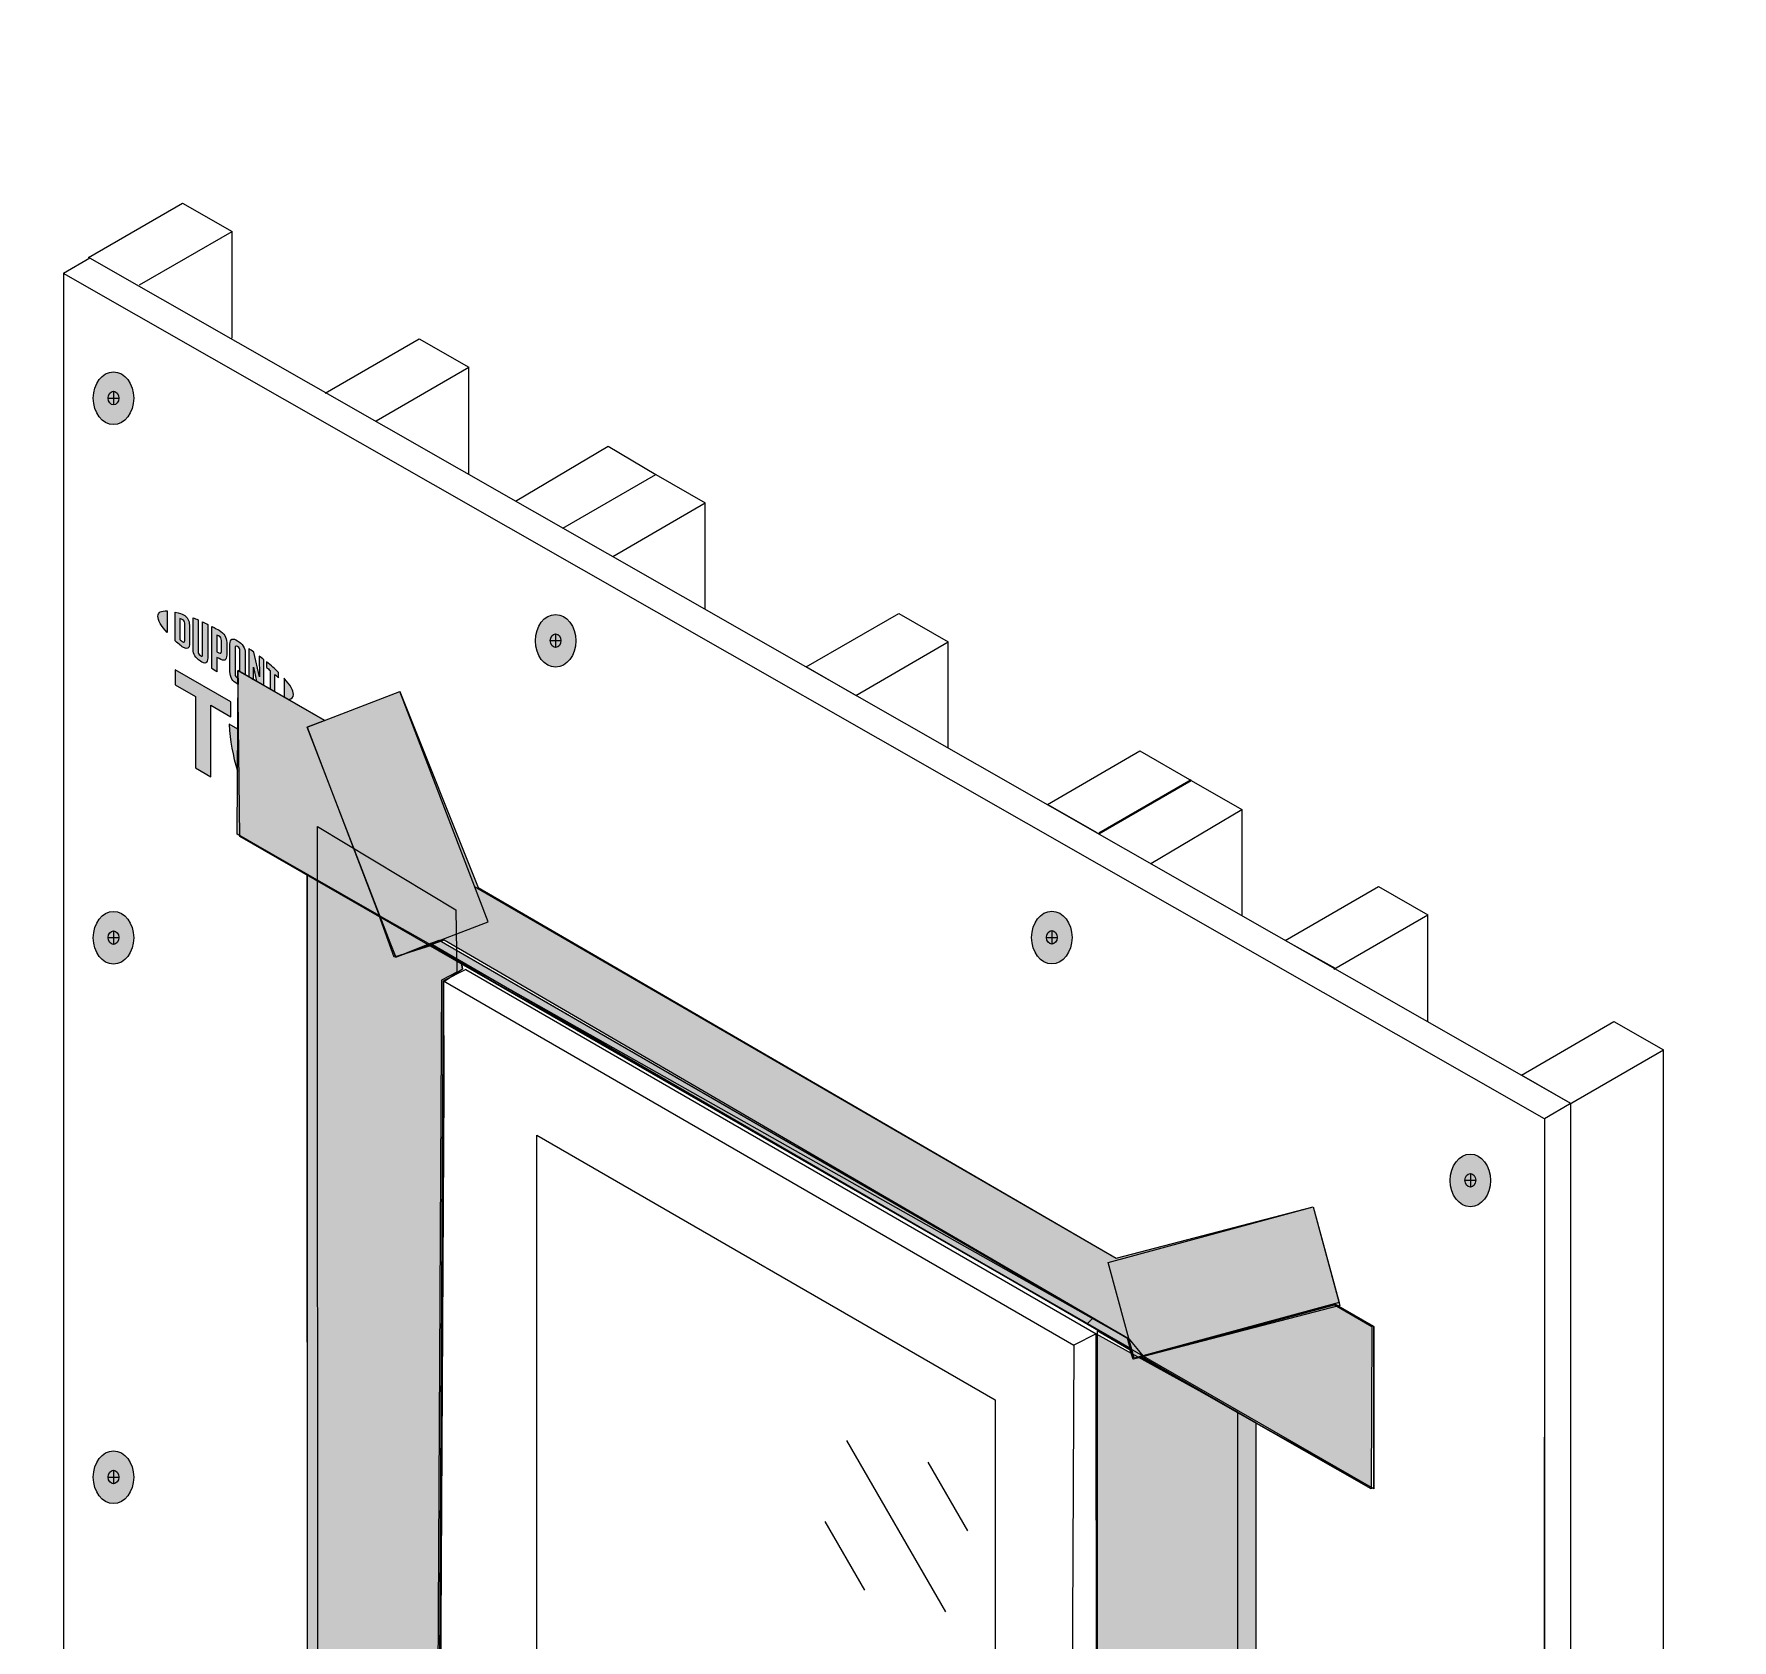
# Model space of a CAD drawing. Header units: inches. Extents: x -26 to 76, y -15 to 22.
# Drawn here: x 49.821 to 54.103, y 9.252 to 13.304 of the extents above; entities that cross this region are included whole.
import ezdxf

# ---------------------------------------------------------------- set-up
doc = ezdxf.new("R2010")
doc.units = ezdxf.units.IN
doc.header["$MEASUREMENT"] = 0
doc.linetypes.add('AI-Linetype-26', pattern=[0.375113, 0.250075, -0.125038])
for name, color, linetype, lineweight in [('.ATI-DETAIL', 7, 'Continuous', 0), ('.ATI-HATCH', 7, 'Continuous', 0), ('G-ANNO-TTLB', 7, 'Continuous', 0), ('Layer 12', 7, 'Continuous', 0), ('LOGOS', 7, 'Continuous', 0), ('TYVEK', 7, 'Continuous', 0)]:
    doc.layers.add(name, color=color, linetype=linetype, lineweight=lineweight)
pattern_1 = [(45, (0, 0), (-7.071, 7.071), [])]

# ---------------------------------------------------------------- blocks, each defined once
blk = doc.blocks.new('Block_160')
at = {"layer": 'TYVEK', "color": 2, "lineweight": 18, "true_color": 0xffff00}
for points in [[(50.9014, 10.9451)], [(50.9014, 6.249)]]:
    blk.add_lwpolyline(points, dxfattribs=at)
blk = doc.blocks.new('Block_161')
at = {"layer": 'TYVEK', "color": 1, "lineweight": 25, "true_color": 0xff0000}
for points in [[(50.4216, 11.5918)], [(50.4216, 6.7713)]]:
    blk.add_lwpolyline(points, dxfattribs=at)
blk = doc.blocks.new('Block_163')
at = {"layer": 'TYVEK', "color": 1, "lineweight": 25, "true_color": 0xff0000}
for points in [[(50.8161, 11.2866)], [(52.6052, 10.2516)]]:
    blk.add_lwpolyline(points, dxfattribs=at)
blk = doc.blocks.new('Block_162')
at = {"layer": 'TYVEK', "color": 1, "lineweight": 25, "true_color": 0xff0000}
for points in [[(52.9026, 9.9342)], [(52.9026, 9.7857)]]:
    blk.add_lwpolyline(points, dxfattribs=at)
at = {"layer": 'TYVEK'}
blk.add_blockref('Block_163', (0, 0), dxfattribs=at)
blk = doc.blocks.new('Block_166')
at = {"layer": 'TYVEK', "color": 3, "lineweight": 25, "true_color": 0x00ff00}
blk.add_line((52.4198, 5.2818), (50.8282, 6.2007), dxfattribs=at)
blk.add_lwpolyline([(50.8288, 6.2007), (50.8535, 10.9153), (52.4428, 9.9959), (52.4204, 5.2818)], dxfattribs=at)
blk = doc.blocks.new('Block_165')
at = {"layer": 'TYVEK', "color": 3, "lineweight": 25, "true_color": 0x00ff00}
for p, q in [((50.9097, 10.9442), (50.8535, 10.9153)), ((52.4989, 10.0249), (52.4428, 9.9959)), ((52.5021, 5.3276), (52.4204, 5.2818))]:
    blk.add_line(p, q, dxfattribs=at)
for points in [[(50.9097, 10.9442), (52.4989, 10.0249), (52.5012, 5.5007)], [(52.5821, 5.5687)]]:
    blk.add_lwpolyline(points, dxfattribs=at)
at = {"layer": 'TYVEK'}
blk.add_blockref('Block_166', (0, 0), dxfattribs=at)
blk = doc.blocks.new('Block_164')
at = {"layer": 'TYVEK', "color": 3, "lineweight": 25, "true_color": 0x00ff00}
blk.add_lwpolyline([(51.0886, 6.5129), (51.0886, 10.5257), (52.2442, 9.8585), (52.2442, 5.8457)], close=True, dxfattribs=at)
for points in [[(52.3941, 7.7684), (52.3948, 7.8012), (52.3687, 7.8284), (52.3358, 7.8291), (52.3176, 7.8295), (52.3002, 7.8215), (52.2886, 7.8074)], [(52.2886, 7.8074), (52.2886, 7.7743), (52.3154, 7.7475), (52.3486, 7.7475), (52.3661, 7.7475), (52.3827, 7.7551), (52.3941, 7.7684)]]:
    blk.add_open_spline(points, degree=3, knots=[0, 0, 0, 0, 1, 1, 1, 2, 2, 2, 2], dxfattribs=at)
at = {"layer": 'TYVEK'}
blk.add_blockref('Block_165', (0, 0), dxfattribs=at)
blk = doc.blocks.new('Block_168')
at = {"layer": 'TYVEK', "true_color": 0x003b71, "transparency": 33554687}
h = blk.add_hatch(color=156, dxfattribs=at)
h.dxf.hatch_style = 2
edge = h.paths.add_edge_path()
edge.add_ellipse((53.4427, 10.4118), major_axis=(0, 0.0664), ratio=0.766948, start_angle=0, end_angle=360)
at = {"layer": 'TYVEK', "color": 252, "lineweight": 25, "true_color": 0x848484}
for p, q in [((53.4292, 10.4122), (53.4563, 10.4122)), ((53.4427, 10.4293), (53.4427, 10.395))]:
    blk.add_line(p, q, dxfattribs=at)
at = {"layer": 'TYVEK', "color": 18, "lineweight": 25, "true_color": 0x000000}
blk.add_ellipse((53.4427, 10.4118), major_axis=(0, 0.0664), ratio=0.766948, dxfattribs=at)
at = {"layer": 'TYVEK', "color": 252, "lineweight": 25, "true_color": 0x848484}
blk.add_ellipse((53.4427, 10.4122), major_axis=(0, 0.0171), ratio=0.788846, dxfattribs=at)
blk = doc.blocks.new('Block_169')
at = {"layer": 'TYVEK', "true_color": 0x003b71, "transparency": 33554687}
h = blk.add_hatch(color=156, dxfattribs=at)
h.dxf.hatch_style = 2
edge = h.paths.add_edge_path()
edge.add_ellipse((51.1363, 11.773), major_axis=(0, 0.0664), ratio=0.766948, start_angle=0, end_angle=360)
at = {"layer": 'TYVEK', "color": 252, "lineweight": 25, "true_color": 0x848484}
for p, q in [((51.1363, 11.7906), (51.1363, 11.7563)), ((51.1228, 11.7734), (51.1498, 11.7734))]:
    blk.add_line(p, q, dxfattribs=at)
at = {"layer": 'TYVEK', "color": 18, "lineweight": 25, "true_color": 0x000000}
blk.add_ellipse((51.1363, 11.773), major_axis=(0, 0.0664), ratio=0.766948, dxfattribs=at)
at = {"layer": 'TYVEK', "color": 252, "lineweight": 25, "true_color": 0x848484}
blk.add_ellipse((51.1363, 11.7734), major_axis=(0, 0.0171), ratio=0.788846, dxfattribs=at)
blk = doc.blocks.new('Block_170')
at = {"layer": 'TYVEK', "true_color": 0x003b71, "transparency": 33554687}
h = blk.add_hatch(color=156, dxfattribs=at)
h.dxf.hatch_style = 2
edge = h.paths.add_edge_path()
edge.add_ellipse((50.0215, 12.3849), major_axis=(0, 0.0664), ratio=0.766948, start_angle=0, end_angle=360)
at = {"layer": 'TYVEK', "color": 252, "lineweight": 25, "true_color": 0x848484}
for p, q in [((50.008, 12.3853), (50.035, 12.3853)), ((50.0215, 12.4024), (50.0215, 12.3682))]:
    blk.add_line(p, q, dxfattribs=at)
at = {"layer": 'TYVEK', "color": 18, "lineweight": 25, "true_color": 0x000000}
blk.add_ellipse((50.0215, 12.3849), major_axis=(0, 0.0664), ratio=0.766948, dxfattribs=at)
at = {"layer": 'TYVEK', "color": 252, "lineweight": 25, "true_color": 0x848484}
blk.add_ellipse((50.0215, 12.3853), major_axis=(0, 0.0171), ratio=0.788846, dxfattribs=at)
blk = doc.blocks.new('Block_172')
at = {"layer": 'TYVEK', "true_color": 0x003b71, "transparency": 33554687}
h = blk.add_hatch(color=156, dxfattribs=at)
h.dxf.hatch_style = 2
edge = h.paths.add_edge_path()
edge.add_ellipse((50.0215, 9.6632), major_axis=(0, 0.0664), ratio=0.766948, start_angle=0, end_angle=360)
at = {"layer": 'TYVEK', "color": 252, "lineweight": 25, "true_color": 0x848484}
for p, q in [((50.0215, 9.6807), (50.0215, 9.6464)), ((50.008, 9.6636), (50.035, 9.6636))]:
    blk.add_line(p, q, dxfattribs=at)
at = {"layer": 'TYVEK', "color": 18, "lineweight": 25, "true_color": 0x000000}
blk.add_ellipse((50.0215, 9.6632), major_axis=(0, 0.0664), ratio=0.766948, dxfattribs=at)
at = {"layer": 'TYVEK', "color": 252, "lineweight": 25, "true_color": 0x848484}
blk.add_ellipse((50.0215, 9.6636), major_axis=(0, 0.0171), ratio=0.788846, dxfattribs=at)
blk = doc.blocks.new('Block_173')
at = {"layer": 'TYVEK', "true_color": 0x003b71, "transparency": 33554687}
h = blk.add_hatch(color=156, dxfattribs=at)
h.dxf.hatch_style = 2
edge = h.paths.add_edge_path()
edge.add_ellipse((50.0215, 11.024), major_axis=(0, 0.0664), ratio=0.766948, start_angle=0, end_angle=360)
at = {"layer": 'TYVEK', "color": 252, "lineweight": 25, "true_color": 0x848484}
for p, q in [((50.008, 11.0244), (50.035, 11.0244)), ((50.0215, 11.0416), (50.0215, 11.0073))]:
    blk.add_line(p, q, dxfattribs=at)
at = {"layer": 'TYVEK', "color": 18, "lineweight": 25, "true_color": 0x000000}
blk.add_ellipse((50.0215, 11.024), major_axis=(0, 0.0664), ratio=0.766948, dxfattribs=at)
at = {"layer": 'TYVEK', "color": 252, "lineweight": 25, "true_color": 0x848484}
blk.add_ellipse((50.0215, 11.0244), major_axis=(0, 0.0171), ratio=0.788846, dxfattribs=at)
blk = doc.blocks.new('Block_167')
at = {"layer": 'TYVEK'}
for name in ['Block_170', 'Block_169', 'Block_173', 'Block_168', 'Block_172']:
    blk.add_blockref(name, (0, 0), dxfattribs=at)
blk = doc.blocks.new('Block_178')
at = {"layer": 'TYVEK', "color": 18, "lineweight": 25, "true_color": 0x000000}
for points in [[(50.8496, 11.0981)], [(52.6245, 10.0638)]]:
    blk.add_lwpolyline(points, dxfattribs=at)
blk = doc.blocks.new('Block_179')
at = {"layer": 'TYVEK', "color": 18, "lineweight": 25, "true_color": 0x000000}
for points in [[(53.0168, 10.1737)], [(52.6245, 10.0638)]]:
    blk.add_lwpolyline(points, dxfattribs=at)
blk = doc.blocks.new('Block_180')
at = {"layer": 'TYVEK', "color": 18, "lineweight": 25, "true_color": 0x000000}
for points in [[(50.6512, 11.5483)], [(50.8496, 11.0981)]]:
    blk.add_lwpolyline(points, dxfattribs=at)
blk = doc.blocks.new('Block_181')
at = {"layer": 'TYVEK', "true_color": 0x003b71, "transparency": 33554687}
h = blk.add_hatch(color=156, dxfattribs=at)
h.dxf.hatch_style = 2
edge = h.paths.add_edge_path()
edge.add_ellipse((52.3875, 11.0245), major_axis=(0, 0.0664), ratio=0.766948, start_angle=0, end_angle=360)
at = {"layer": 'TYVEK', "color": 252, "lineweight": 25, "true_color": 0x848484}
for p, q in [((52.374, 11.0249), (52.401, 11.0249)), ((52.3875, 11.042), (52.3875, 11.0078))]:
    blk.add_line(p, q, dxfattribs=at)
at = {"layer": 'TYVEK', "color": 18, "lineweight": 25, "true_color": 0x000000}
blk.add_ellipse((52.3875, 11.0245), major_axis=(0, 0.0664), ratio=0.766948, dxfattribs=at)
at = {"layer": 'TYVEK', "color": 252, "lineweight": 25, "true_color": 0x848484}
blk.add_ellipse((52.3875, 11.0249), major_axis=(0, 0.0171), ratio=0.788846, dxfattribs=at)
blk = doc.blocks.new('Block_385')
at = {"layer": 'LOGOS', "true_color": 0x848484, "transparency": 33554687}
h = blk.add_hatch(color=252, dxfattribs=at)
h.dxf.hatch_style = 2
edge = h.paths.add_edge_path()
edge.add_spline(control_points=[(50.1334, 11.8349), (50.1334, 11.8249), (50.1419, 11.8106), (50.1567, 11.794), (50.1567, 11.794), (50.1567, 11.8487), (50.1567, 11.8487), (50.1419, 11.8493), (50.1334, 11.8449), (50.1334, 11.8349)], knot_values=[0, 0, 0, 0, 1, 1, 1, 2, 2, 2, 3, 3, 3, 3], degree=3, periodic=0)
h = blk.add_hatch(color=252, dxfattribs=at)
h.dxf.hatch_style = 2
edge = h.paths.add_edge_path()
edge.add_spline(control_points=[(50.2012, 11.7733), (50.2012, 11.7691), (50.1989, 11.769), (50.1963, 11.7705), (50.1944, 11.7716), (50.1912, 11.7744), (50.1885, 11.7766), (50.1885, 11.7766), (50.1885, 11.829), (50.1885, 11.829), (50.1912, 11.8283), (50.1944, 11.8273), (50.1963, 11.8262), (50.1989, 11.8247), (50.2012, 11.8219), (50.2012, 11.8177), (50.2012, 11.8177), (50.2012, 11.7733), (50.2012, 11.7733)], knot_values=[0, 0, 0, 0, 1, 1, 1, 2, 2, 2, 3, 3, 3, 4, 4, 4, 5, 5, 5, 6, 6, 6, 6], degree=3, periodic=0)
edge = h.paths.add_edge_path()
edge.add_spline(control_points=[(50.1981, 11.8388), (50.194, 11.8412), (50.188, 11.8433), (50.1771, 11.8456), (50.1771, 11.8456), (50.1771, 11.7731), (50.1771, 11.7731), (50.1867, 11.7644), (50.194, 11.7581), (50.1981, 11.7558), (50.2076, 11.7504), (50.213, 11.7538), (50.213, 11.7647), (50.213, 11.7647), (50.213, 11.8129), (50.213, 11.8129), (50.213, 11.8235), (50.2076, 11.8333), (50.1981, 11.8388)], knot_values=[0, 0, 0, 0, 1, 1, 1, 2, 2, 2, 3, 3, 3, 4, 4, 4, 5, 5, 5, 6, 6, 6, 6], degree=3, periodic=0)
h = blk.add_hatch(color=252, dxfattribs=at)
h.dxf.hatch_style = 2
edge = h.paths.add_edge_path()
edge.add_spline(control_points=[(50.2463, 11.7389), (50.2463, 11.7347), (50.245, 11.7327), (50.2405, 11.736), (50.236, 11.7392), (50.2348, 11.7421), (50.2348, 11.7471), (50.2348, 11.7471), (50.2348, 11.8261), (50.2348, 11.8261), (50.2318, 11.8274), (50.2251, 11.8302), (50.2223, 11.8314), (50.2223, 11.8314), (50.2223, 11.7515), (50.2223, 11.7515), (50.2223, 11.7387), (50.2277, 11.7307), (50.2405, 11.7216), (50.2522, 11.7133), (50.2593, 11.716), (50.2593, 11.7301), (50.2593, 11.7301), (50.2593, 11.8145), (50.2593, 11.8145), (50.2569, 11.8158), (50.2489, 11.8196), (50.2463, 11.8208), (50.2463, 11.8208), (50.2463, 11.7389), (50.2463, 11.7389)], knot_values=[0, 0, 0, 0, 1, 1, 1, 2, 2, 2, 3, 3, 3, 4, 4, 4, 5, 5, 5, 6, 6, 6, 7, 7, 7, 8, 8, 8, 9, 9, 9, 10, 10, 10, 10], degree=3, periodic=0)
h = blk.add_hatch(color=252, dxfattribs=at)
h.dxf.hatch_style = 2
edge = h.paths.add_edge_path()
edge.add_spline(control_points=[(50.2937, 11.746), (50.2937, 11.7415), (50.2923, 11.7399), (50.287, 11.743), (50.287, 11.743), (50.2824, 11.7456), (50.2824, 11.7456), (50.2824, 11.7456), (50.2824, 11.7876), (50.2824, 11.7876), (50.2845, 11.7866), (50.2856, 11.7859), (50.2867, 11.7852), (50.2926, 11.7819), (50.2937, 11.7788), (50.2937, 11.7741), (50.2937, 11.7741), (50.2937, 11.746), (50.2937, 11.746)], knot_values=[0, 0, 0, 0, 1, 1, 1, 2, 2, 2, 3, 3, 3, 4, 4, 4, 5, 5, 5, 6, 6, 6, 6], degree=3, periodic=0)
edge = h.paths.add_edge_path()
edge.add_spline(control_points=[(50.2876, 11.7997), (50.2853, 11.8009), (50.277, 11.8054), (50.2694, 11.8092), (50.2694, 11.8092), (50.2694, 11.703), (50.2694, 11.703), (50.272, 11.7013), (50.2788, 11.697), (50.2824, 11.6948), (50.2824, 11.6948), (50.2824, 11.7309), (50.2824, 11.7309), (50.2824, 11.7309), (50.2876, 11.728), (50.2876, 11.728), (50.3012, 11.7201), (50.3069, 11.7238), (50.3069, 11.7373), (50.3069, 11.7373), (50.3069, 11.7687), (50.3069, 11.7687), (50.3069, 11.7819), (50.3005, 11.7922), (50.2876, 11.7997)], knot_values=[0, 0, 0, 0, 1, 1, 1, 2, 2, 2, 3, 3, 3, 4, 4, 4, 5, 5, 5, 6, 6, 6, 7, 7, 7, 8, 8, 8, 8], degree=3, periodic=0)
h = blk.add_hatch(color=252, dxfattribs=at)
h.dxf.hatch_style = 2
edge = h.paths.add_edge_path()
edge.add_spline(control_points=[(50.3344, 11.7731), (50.3223, 11.7808), (50.3152, 11.7788), (50.3152, 11.7648), (50.3152, 11.7648), (50.3152, 11.6954), (50.3152, 11.6954), (50.3152, 11.6805), (50.3217, 11.6708), (50.3344, 11.664), (50.3348, 11.6638), (50.3352, 11.6635), (50.3355, 11.6634), (50.3355, 11.6634), (50.3355, 11.6784), (50.3355, 11.6784), (50.3352, 11.6785), (50.3348, 11.6787), (50.3344, 11.679), (50.3296, 11.6815), (50.3284, 11.6845), (50.3284, 11.689), (50.3284, 11.689), (50.3284, 11.7552), (50.3284, 11.7552), (50.3284, 11.7595), (50.3296, 11.7612), (50.3344, 11.7583), (50.3391, 11.7555), (50.3402, 11.7526), (50.3402, 11.7484), (50.3402, 11.7484), (50.3402, 11.6956), (50.3402, 11.6956), (50.3402, 11.6956), (50.3534, 11.688), (50.3534, 11.688), (50.3534, 11.688), (50.3534, 11.7412), (50.3534, 11.7412), (50.3534, 11.7562), (50.3476, 11.7649), (50.3344, 11.7731)], knot_values=[0, 0, 0, 0, 1, 1, 1, 2, 2, 2, 3, 3, 3, 4, 4, 4, 5, 5, 5, 6, 6, 6, 7, 7, 7, 8, 8, 8, 9, 9, 9, 10, 10, 10, 11, 11, 11, 12, 12, 12, 13, 13, 13, 14, 14, 14, 14], degree=3, periodic=0)
h = blk.add_hatch(color=252, dxfattribs=at)
h.dxf.hatch_style = 2
edge = h.paths.add_edge_path()
edge.add_spline(control_points=[(50.4008, 11.7252), (50.4008, 11.7252), (50.4008, 11.6608), (50.4008, 11.6608), (50.4008, 11.6608), (50.3824, 11.6713), (50.3824, 11.6713), (50.3824, 11.6713), (50.3744, 11.7065), (50.3744, 11.7065), (50.3744, 11.7065), (50.3749, 11.6756), (50.3749, 11.6756), (50.3749, 11.6756), (50.3628, 11.6826), (50.3628, 11.6826), (50.3628, 11.6826), (50.3628, 11.7533), (50.3628, 11.7533), (50.3664, 11.7508), (50.3713, 11.7474), (50.3752, 11.7447), (50.3752, 11.7447), (50.3896, 11.6822), (50.3896, 11.6822), (50.3896, 11.6822), (50.3887, 11.7345), (50.3887, 11.7345), (50.3916, 11.7324), (50.3976, 11.7279), (50.4008, 11.7252)], knot_values=[0, 0, 0, 0, 1, 1, 1, 2, 2, 2, 3, 3, 3, 4, 4, 4, 5, 5, 5, 6, 6, 6, 7, 7, 7, 8, 8, 8, 9, 9, 9, 10, 10, 10, 10], degree=3, periodic=0)
h = blk.add_hatch(color=252, dxfattribs=at)
h.dxf.hatch_style = 2
edge = h.paths.add_edge_path()
edge.add_spline(control_points=[(50.4378, 11.6929), (50.4378, 11.6929), (50.4378, 11.6798), (50.4378, 11.6798), (50.4349, 11.6824), (50.4317, 11.6854), (50.4284, 11.6883), (50.4284, 11.6883), (50.4284, 11.6449), (50.4284, 11.6449), (50.4284, 11.6449), (50.4167, 11.6516), (50.4167, 11.6516), (50.4167, 11.6516), (50.4167, 11.6981), (50.4167, 11.6981), (50.4135, 11.7008), (50.4105, 11.7033), (50.4071, 11.7059), (50.4071, 11.7059), (50.4071, 11.7201), (50.4071, 11.7201), (50.4188, 11.7106), (50.4287, 11.7019), (50.4378, 11.6929)], knot_values=[0, 0, 0, 0, 1, 1, 1, 2, 2, 2, 3, 3, 3, 4, 4, 4, 5, 5, 5, 6, 6, 6, 7, 7, 7, 8, 8, 8, 8], degree=3, periodic=0)
h = blk.add_hatch(color=252, dxfattribs=at)
h.dxf.hatch_style = 2
edge = h.paths.add_edge_path()
edge.add_spline(control_points=[(50.4752, 11.6376), (50.4752, 11.6306), (50.4712, 11.6265), (50.4637, 11.6247), (50.4637, 11.6247), (50.4519, 11.6313), (50.4519, 11.6313), (50.4519, 11.6313), (50.4519, 11.6784), (50.4519, 11.6784), (50.4667, 11.6617), (50.4752, 11.6476), (50.4752, 11.6376)], knot_values=[0, 0, 0, 0, 1, 1, 1, 2, 2, 2, 3, 3, 3, 4, 4, 4, 4], degree=3, periodic=0)
at = {"layer": 'LOGOS'}
for points, knots in [([(50.1334, 11.8349), (50.1334, 11.8249), (50.1419, 11.8106), (50.1567, 11.794), (50.1567, 11.794), (50.1567, 11.8487), (50.1567, 11.8487), (50.1419, 11.8493), (50.1334, 11.8449), (50.1334, 11.8349)], [0, 0, 0, 0, 1, 1, 1, 2, 2, 2, 3, 3, 3, 3]), ([(50.1981, 11.8388), (50.194, 11.8412), (50.188, 11.8433), (50.1771, 11.8456), (50.1771, 11.8456), (50.1771, 11.7731), (50.1771, 11.7731), (50.1867, 11.7644), (50.194, 11.7581), (50.1981, 11.7558), (50.2076, 11.7504), (50.213, 11.7538), (50.213, 11.7647), (50.213, 11.7647), (50.213, 11.8129), (50.213, 11.8129), (50.213, 11.8235), (50.2076, 11.8333), (50.1981, 11.8388)], [0, 0, 0, 0, 1, 1, 1, 2, 2, 2, 3, 3, 3, 4, 4, 4, 5, 5, 5, 6, 6, 6, 6]), ([(50.2012, 11.7733), (50.2012, 11.7691), (50.1989, 11.769), (50.1963, 11.7705), (50.1944, 11.7716), (50.1912, 11.7744), (50.1885, 11.7766), (50.1885, 11.7766), (50.1885, 11.829), (50.1885, 11.829), (50.1912, 11.8283), (50.1944, 11.8273), (50.1963, 11.8262), (50.1989, 11.8247), (50.2012, 11.8219), (50.2012, 11.8177), (50.2012, 11.8177), (50.2012, 11.7733), (50.2012, 11.7733)], [0, 0, 0, 0, 1, 1, 1, 2, 2, 2, 3, 3, 3, 4, 4, 4, 5, 5, 5, 6, 6, 6, 6]), ([(50.2463, 11.7389), (50.2463, 11.7347), (50.245, 11.7327), (50.2405, 11.736), (50.236, 11.7392), (50.2348, 11.7421), (50.2348, 11.7471), (50.2348, 11.7471), (50.2348, 11.8261), (50.2348, 11.8261), (50.2318, 11.8274), (50.2251, 11.8302), (50.2223, 11.8314), (50.2223, 11.8314), (50.2223, 11.7515), (50.2223, 11.7515), (50.2223, 11.7387), (50.2277, 11.7307), (50.2405, 11.7216), (50.2522, 11.7133), (50.2593, 11.716), (50.2593, 11.7301), (50.2593, 11.7301), (50.2593, 11.8145), (50.2593, 11.8145), (50.2569, 11.8158), (50.2489, 11.8196), (50.2463, 11.8208), (50.2463, 11.8208), (50.2463, 11.7389), (50.2463, 11.7389)], [0, 0, 0, 0, 1, 1, 1, 2, 2, 2, 3, 3, 3, 4, 4, 4, 5, 5, 5, 6, 6, 6, 7, 7, 7, 8, 8, 8, 9, 9, 9, 10, 10, 10, 10]), ([(50.2876, 11.7997), (50.2853, 11.8009), (50.277, 11.8054), (50.2694, 11.8092), (50.2694, 11.8092), (50.2694, 11.703), (50.2694, 11.703), (50.272, 11.7013), (50.2788, 11.697), (50.2824, 11.6948), (50.2824, 11.6948), (50.2824, 11.7309), (50.2824, 11.7309), (50.2824, 11.7309), (50.2876, 11.728), (50.2876, 11.728), (50.3012, 11.7201), (50.3069, 11.7238), (50.3069, 11.7373), (50.3069, 11.7373), (50.3069, 11.7687), (50.3069, 11.7687), (50.3069, 11.7819), (50.3005, 11.7922), (50.2876, 11.7997)], [0, 0, 0, 0, 1, 1, 1, 2, 2, 2, 3, 3, 3, 4, 4, 4, 5, 5, 5, 6, 6, 6, 7, 7, 7, 8, 8, 8, 8]), ([(50.2937, 11.746), (50.2937, 11.7415), (50.2923, 11.7399), (50.287, 11.743), (50.287, 11.743), (50.2824, 11.7456), (50.2824, 11.7456), (50.2824, 11.7456), (50.2824, 11.7876), (50.2824, 11.7876), (50.2845, 11.7866), (50.2856, 11.7859), (50.2867, 11.7852), (50.2926, 11.7819), (50.2937, 11.7788), (50.2937, 11.7741), (50.2937, 11.7741), (50.2937, 11.746), (50.2937, 11.746)], [0, 0, 0, 0, 1, 1, 1, 2, 2, 2, 3, 3, 3, 4, 4, 4, 5, 5, 5, 6, 6, 6, 6]), ([(50.3344, 11.7731), (50.3223, 11.7808), (50.3152, 11.7788), (50.3152, 11.7648), (50.3152, 11.7648), (50.3152, 11.6954), (50.3152, 11.6954), (50.3152, 11.6805), (50.3217, 11.6708), (50.3344, 11.664), (50.3348, 11.6638), (50.3352, 11.6635), (50.3355, 11.6634), (50.3355, 11.6634), (50.3355, 11.6784), (50.3355, 11.6784), (50.3352, 11.6785), (50.3348, 11.6787), (50.3344, 11.679), (50.3296, 11.6815), (50.3284, 11.6845), (50.3284, 11.689), (50.3284, 11.689), (50.3284, 11.7552), (50.3284, 11.7552), (50.3284, 11.7595), (50.3296, 11.7612), (50.3344, 11.7583), (50.3391, 11.7555), (50.3402, 11.7526), (50.3402, 11.7484), (50.3402, 11.7484), (50.3402, 11.6956), (50.3402, 11.6956), (50.3402, 11.6956), (50.3534, 11.688), (50.3534, 11.688), (50.3534, 11.688), (50.3534, 11.7412), (50.3534, 11.7412), (50.3534, 11.7562), (50.3476, 11.7649), (50.3344, 11.7731)], [0, 0, 0, 0, 1, 1, 1, 2, 2, 2, 3, 3, 3, 4, 4, 4, 5, 5, 5, 6, 6, 6, 7, 7, 7, 8, 8, 8, 9, 9, 9, 10, 10, 10, 11, 11, 11, 12, 12, 12, 13, 13, 13, 14, 14, 14, 14]), ([(50.4008, 11.7252), (50.4008, 11.7252), (50.4008, 11.6608), (50.4008, 11.6608), (50.4008, 11.6608), (50.3824, 11.6713), (50.3824, 11.6713), (50.3824, 11.6713), (50.3744, 11.7065), (50.3744, 11.7065), (50.3744, 11.7065), (50.3749, 11.6756), (50.3749, 11.6756), (50.3749, 11.6756), (50.3628, 11.6826), (50.3628, 11.6826), (50.3628, 11.6826), (50.3628, 11.7533), (50.3628, 11.7533), (50.3664, 11.7508), (50.3713, 11.7474), (50.3752, 11.7447), (50.3752, 11.7447), (50.3896, 11.6822), (50.3896, 11.6822), (50.3896, 11.6822), (50.3887, 11.7345), (50.3887, 11.7345), (50.3916, 11.7324), (50.3976, 11.7279), (50.4008, 11.7252)], [0, 0, 0, 0, 1, 1, 1, 2, 2, 2, 3, 3, 3, 4, 4, 4, 5, 5, 5, 6, 6, 6, 7, 7, 7, 8, 8, 8, 9, 9, 9, 10, 10, 10, 10]), ([(50.4378, 11.6929), (50.4378, 11.6929), (50.4378, 11.6798), (50.4378, 11.6798), (50.4349, 11.6824), (50.4317, 11.6854), (50.4284, 11.6883), (50.4284, 11.6883), (50.4284, 11.6449), (50.4284, 11.6449), (50.4284, 11.6449), (50.4167, 11.6516), (50.4167, 11.6516), (50.4167, 11.6516), (50.4167, 11.6981), (50.4167, 11.6981), (50.4135, 11.7008), (50.4105, 11.7033), (50.4071, 11.7059), (50.4071, 11.7059), (50.4071, 11.7201), (50.4071, 11.7201), (50.4188, 11.7106), (50.4287, 11.7019), (50.4378, 11.6929)], [0, 0, 0, 0, 1, 1, 1, 2, 2, 2, 3, 3, 3, 4, 4, 4, 5, 5, 5, 6, 6, 6, 7, 7, 7, 8, 8, 8, 8]), ([(50.4752, 11.6376), (50.4752, 11.6306), (50.4712, 11.6265), (50.4637, 11.6247), (50.4637, 11.6247), (50.4519, 11.6313), (50.4519, 11.6313), (50.4519, 11.6313), (50.4519, 11.6784), (50.4519, 11.6784), (50.4667, 11.6617), (50.4752, 11.6476), (50.4752, 11.6376)], [0, 0, 0, 0, 1, 1, 1, 2, 2, 2, 3, 3, 3, 4, 4, 4, 4])]:
    blk.add_open_spline(points, degree=3, knots=knots, dxfattribs=at)
blk = doc.blocks.new('Block_388')
at = {"layer": 'LOGOS', "true_color": 0x848484, "transparency": 33554687}
h = blk.add_hatch(color=252, dxfattribs=at)
h.dxf.hatch_style = 2
h.paths.add_polyline_path([(50.3175, 11.6192), (50.1772, 11.7002), (50.1772, 11.6621), (50.2279, 11.6328), (50.2279, 11.4523), (50.2669, 11.4298), (50.2669, 11.6103), (50.3175, 11.5811)])
h = blk.add_hatch(color=252, dxfattribs=at)
h.dxf.hatch_style = 2
edge = h.paths.add_edge_path()
edge.add_spline(control_points=[(50.3349, 11.5501), (50.3349, 11.5501), (50.3344, 11.4442), (50.3344, 11.4442), (50.322, 11.4845), (50.3156, 11.5198), (50.313, 11.5627), (50.313, 11.5627), (50.3349, 11.5501), (50.3349, 11.5501)], knot_values=[0, 0, 0, 0, 1, 1, 1, 2, 2, 2, 3, 3, 3, 3], degree=3, periodic=0)
at = {"layer": 'LOGOS'}
blk.add_lwpolyline([(50.3175, 11.6192), (50.1772, 11.7002), (50.1772, 11.6621), (50.2279, 11.6328), (50.2279, 11.4523), (50.2669, 11.4298), (50.2669, 11.6103), (50.3175, 11.5811)], close=True, dxfattribs=at)
blk.add_open_spline([(50.3349, 11.5501), (50.3349, 11.5501), (50.3344, 11.4442), (50.3344, 11.4442), (50.322, 11.4845), (50.3156, 11.5198), (50.313, 11.5627), (50.313, 11.5627), (50.3349, 11.5501), (50.3349, 11.5501)], degree=3, knots=[0, 0, 0, 0, 1, 1, 1, 2, 2, 2, 3, 3, 3, 3], dxfattribs=at)
blk = doc.blocks.new('Block_387')
at = {"layer": 'LOGOS'}
blk.add_blockref('Block_388', (0, 0), dxfattribs=at)
blk = doc.blocks.new('Block_386')
at = {"layer": 'LOGOS'}
blk.add_blockref('Block_387', (0, 0), dxfattribs=at)
blk = doc.blocks.new('Block_384')
at = {"layer": 'LOGOS'}
for name in ['Block_385', 'Block_386']:
    blk.add_blockref(name, (0, 0), dxfattribs=at)

msp = doc.modelspace()

# ---------------------------------------------------------------- hatches: boundary and pattern name
at = {"layer": '.ATI-HATCH', "true_color": 0x808080, "transparency": 33554687}
h = msp.add_hatch(color=8, dxfattribs=at)
edge = h.paths.add_edge_path()
edge.add_spline(control_points=[(50.3356, 11.6983), (50.3356, 11.6983), (50.3336, 11.2849), (50.3336, 11.2849), (50.3336, 11.2849), (50.691, 11.0798), (50.691, 11.0798), (50.691, 11.0798), (50.5102, 11.5553), (50.5102, 11.5553), (50.5102, 11.5553), (50.554, 11.5721), (50.554, 11.5721), (50.554, 11.5721), (50.3356, 11.6983), (50.3356, 11.6983)], knot_values=[0, 0, 0, 0, 1, 1, 1, 2, 2, 2, 3, 3, 3, 4, 4, 4, 5, 5, 5, 5], degree=3, periodic=0)
at = {"layer": '.ATI-HATCH', "true_color": 0x808080, "transparency": 33554483}
msp.add_hatch(color=8, dxfattribs=at).paths.add_polyline_path([(53.1138, 10.0965), (52.5925, 9.961), (52.5821, 10.0114), (50.8552, 11.0178), (50.7332, 10.9747), (50.5102, 11.5553), (50.7437, 11.6449), (50.9408, 11.1507), (52.5495, 10.2154), (53.0462, 10.3454)])
h = msp.add_hatch(color=8, dxfattribs=at)
edge = h.paths.add_edge_path()
edge.add_spline(control_points=[(50.5117, 6.4667), (50.5117, 6.4667), (50.8303, 6.281), (50.8303, 6.281), (50.8303, 6.281), (50.8543, 10.6444), (50.8543, 10.6444), (50.8543, 10.6444), (50.8534, 10.9122), (50.8534, 10.9122), (50.8534, 10.9122), (50.9014, 10.9451), (50.9014, 10.9451), (50.9014, 10.9451), (50.8994, 10.9609), (50.8994, 10.9609), (50.8994, 10.9609), (50.8148, 11.0078), (50.8148, 11.0078), (50.8148, 11.0078), (50.7332, 10.9747), (50.7332, 10.9747), (50.7332, 10.9747), (50.691, 11.0798), (50.691, 11.0798), (50.691, 11.0798), (50.5102, 11.1829), (50.5102, 11.1829), (50.5102, 11.1829), (50.5117, 6.4667), (50.5117, 6.4667)], knot_values=[0, 0, 0, 0, 1, 1, 1, 2, 2, 2, 3, 3, 3, 4, 4, 4, 5, 5, 5, 6, 6, 6, 7, 7, 7, 8, 8, 8, 9, 9, 9, 10, 10, 10, 10], degree=3, periodic=0)
edge = h.paths.add_edge_path()
edge.add_spline(control_points=[(52.4989, 10.0249), (52.4989, 10.0249), (52.5043, 5.3225), (52.5043, 5.3225), (52.5043, 5.3225), (52.9049, 5.0912), (52.9049, 5.0912), (52.9049, 5.0912), (52.9027, 9.8006), (52.9027, 9.8006)], knot_values=[0, 0, 0, 0, 1, 1, 1, 2, 2, 2, 3, 3, 3, 3], degree=3, periodic=0)
edge.add_line((52.9027, 9.8006), (52.4989, 10.0249))
at = {"layer": '.ATI-HATCH', "true_color": 0x808080, "transparency": 33554687}
h = msp.add_hatch(color=8, dxfattribs=at)
edge = h.paths.add_edge_path()
edge.add_spline(control_points=[(52.5854, 9.9858), (52.5854, 9.9858), (52.5772, 10.0152), (52.5772, 10.0152), (52.5772, 10.0152), (50.843, 11.0178), (50.843, 11.0178), (50.843, 11.0178), (50.8197, 11.0097), (50.8197, 11.0097), (50.8197, 11.0097), (52.5854, 9.9858), (52.5854, 9.9858)], knot_values=[0, 0, 0, 0, 1, 1, 1, 2, 2, 2, 3, 3, 3, 4, 4, 4, 4], degree=3, periodic=0)
h = msp.add_hatch(color=8, dxfattribs=at)
edge = h.paths.add_edge_path()
edge.add_spline(control_points=[(53.1927, 9.6342), (53.1927, 9.6342), (53.1947, 10.0436), (53.1947, 10.0436), (53.1947, 10.0436), (53.0998, 10.0984), (53.0998, 10.0984), (53.0998, 10.0984), (52.6106, 9.9663), (52.6106, 9.9663), (52.6106, 9.9663), (53.1927, 9.6342), (53.1927, 9.6342)], knot_values=[0, 0, 0, 0, 1, 1, 1, 2, 2, 2, 3, 3, 3, 4, 4, 4, 4], degree=3, periodic=0)
at = {"layer": 'G-ANNO-TTLB', "true_color": 0xff00ff, "transparency": 33554687}
h = msp.add_hatch(color=6, dxfattribs=at)
edge = h.paths.add_edge_path()
edge.add_spline(control_points=[(71.2273, -15.1345), (71.2273, -15.1345), (30.5273, -15.1345), (30.5273, -15.1345), (30.5273, -15.1345), (30.5273, 19.0008), (30.5273, 19.0008), (30.5273, 19.0008), (71.2273, 19.0008), (71.2273, 19.0008), (71.2273, 19.0008), (71.2273, -15.1345), (71.2273, -15.1345)], knot_values=[0, 0, 0, 0, 1, 1, 1, 2, 2, 2, 3, 3, 3, 4, 4, 4, 4], degree=3, periodic=0)
edge = h.paths.add_edge_path()
edge.add_spline(control_points=[(30.6523, 18.8757), (30.6523, 18.8757), (30.6523, -15.0095), (30.6523, -15.0095), (30.6523, -15.0095), (71.1023, -15.0095), (71.1023, -15.0095), (71.1023, -15.0095), (71.1023, 18.8757), (71.1023, 18.8757), (71.1023, 18.8757), (30.6523, 18.8757), (30.6523, 18.8757)], knot_values=[0, 0, 0, 0, 1, 1, 1, 2, 2, 2, 3, 3, 3, 4, 4, 4, 4], degree=3, periodic=0)
edge.add_line((30.6523, 18.8757), (30.6523, 18.8757))
at = {"layer": 'Layer 12', "true_color": 0x000000, "transparency": 33554687}
h = msp.add_hatch(dxfattribs=at)
h.set_pattern_fill('_U', color=18, scale=10, angle=45, style=2, pattern_type=0)
h.set_pattern_definition(pattern_1)
h.paths.add_polyline_path([(53.1995, 9.6342), (50.3401, 11.2798), (50.335, 11.6983), (50.554, 11.5721), (50.5102, 11.5553), (50.691, 11.0798), (52.5821, 10.0114), (52.6167, 9.9696), (53.1003, 10.1009), (53.1995, 10.0436)])
h = msp.add_hatch(dxfattribs=at)
h.set_pattern_fill('_U', color=18, scale=10, angle=45, style=2, pattern_type=0)
h.set_pattern_definition(pattern_1)
h.paths.add_polyline_path([(50.8241, 6.283), (50.5377, 6.4549), (50.5361, 11.3048), (50.8845, 11.0942), (50.8873, 10.9376), (50.8487, 10.9166)])
h = msp.add_hatch(dxfattribs=at)
h.set_pattern_fill('_U', color=18, scale=10, angle=45, style=2, pattern_type=0)
h.set_pattern_definition(pattern_1)
h.paths.add_polyline_path([(52.8554, 5.1185), (52.5036, 5.3201), (52.4989, 10.0249), (52.8554, 9.8279)])

# ---------------------------------------------------------------- linework, layer by layer
at = {"layer": '.ATI-DETAIL', "color": 251, "lineweight": 25, "true_color": 0x5b5b5b}
for p, q in [((52.1204, 9.3232), (51.8707, 9.7558)), ((52.1753, 9.5279), (52.0754, 9.701)), ((51.9157, 9.3781), (51.8158, 9.5511))]:
    msp.add_line(p, q, dxfattribs=at)
at = {"layer": '.ATI-HATCH'}
msp.add_lwpolyline([(53.1138, 10.0965), (52.5925, 9.961), (52.5821, 10.0114), (50.8552, 11.0178), (50.7332, 10.9747), (50.5102, 11.5553), (50.7437, 11.6449), (50.9408, 11.1507), (52.5495, 10.2154), (53.0462, 10.3454)], close=True, dxfattribs=at)
for points, knots in [([(50.3356, 11.6983), (50.3356, 11.6983), (50.3336, 11.2849), (50.3336, 11.2849), (50.3336, 11.2849), (50.691, 11.0798), (50.691, 11.0798), (50.691, 11.0798), (50.5102, 11.5553), (50.5102, 11.5553), (50.5102, 11.5553), (50.554, 11.5721), (50.554, 11.5721), (50.554, 11.5721), (50.3356, 11.6983), (50.3356, 11.6983)], [0, 0, 0, 0, 1, 1, 1, 2, 2, 2, 3, 3, 3, 4, 4, 4, 5, 5, 5, 5]), ([(50.5117, 6.4667), (50.5117, 6.4667), (50.8303, 6.281), (50.8303, 6.281), (50.8303, 6.281), (50.8543, 10.6444), (50.8543, 10.6444), (50.8543, 10.6444), (50.8534, 10.9122), (50.8534, 10.9122), (50.8534, 10.9122), (50.9014, 10.9451), (50.9014, 10.9451), (50.9014, 10.9451), (50.8994, 10.9609), (50.8994, 10.9609), (50.8994, 10.9609), (50.8148, 11.0078), (50.8148, 11.0078), (50.8148, 11.0078), (50.7332, 10.9747), (50.7332, 10.9747), (50.7332, 10.9747), (50.691, 11.0798), (50.691, 11.0798), (50.691, 11.0798), (50.5102, 11.1829), (50.5102, 11.1829), (50.5102, 11.1829), (50.5117, 6.4667), (50.5117, 6.4667)], [0, 0, 0, 0, 1, 1, 1, 2, 2, 2, 3, 3, 3, 4, 4, 4, 5, 5, 5, 6, 6, 6, 7, 7, 7, 8, 8, 8, 9, 9, 9, 10, 10, 10, 10]), ([(52.5854, 9.9858), (52.5854, 9.9858), (52.5772, 10.0152), (52.5772, 10.0152), (52.5772, 10.0152), (50.843, 11.0178), (50.843, 11.0178), (50.843, 11.0178), (50.8197, 11.0097), (50.8197, 11.0097), (50.8197, 11.0097), (52.5854, 9.9858), (52.5854, 9.9858)], [0, 0, 0, 0, 1, 1, 1, 2, 2, 2, 3, 3, 3, 4, 4, 4, 4]), ([(53.1927, 9.6342), (53.1927, 9.6342), (53.1947, 10.0436), (53.1947, 10.0436), (53.1947, 10.0436), (53.0998, 10.0984), (53.0998, 10.0984), (53.0998, 10.0984), (52.6106, 9.9663), (52.6106, 9.9663), (52.6106, 9.9663), (53.1927, 9.6342), (53.1927, 9.6342)], [0, 0, 0, 0, 1, 1, 1, 2, 2, 2, 3, 3, 3, 4, 4, 4, 4]), ([(52.4989, 10.0249), (52.4989, 10.0249), (52.5043, 5.3225), (52.5043, 5.3225), (52.5043, 5.3225), (52.9049, 5.0912), (52.9049, 5.0912), (52.9049, 5.0912), (52.9027, 9.8006), (52.9027, 9.8006)], [0, 0, 0, 0, 1, 1, 1, 2, 2, 2, 3, 3, 3, 3])]:
    msp.add_open_spline(points, degree=3, knots=knots, dxfattribs=at)
at = {"layer": 'G-ANNO-TTLB'}
for points in [[(71.2273, -15.1345), (71.2273, -15.1345), (30.5273, -15.1345), (30.5273, -15.1345), (30.5273, -15.1345), (30.5273, 19.0008), (30.5273, 19.0008), (30.5273, 19.0008), (71.2273, 19.0008), (71.2273, 19.0008), (71.2273, 19.0008), (71.2273, -15.1345), (71.2273, -15.1345)], [(30.6523, 18.8757), (30.6523, 18.8757), (30.6523, -15.0095), (30.6523, -15.0095), (30.6523, -15.0095), (71.1023, -15.0095), (71.1023, -15.0095), (71.1023, -15.0095), (71.1023, 18.8757), (71.1023, 18.8757), (71.1023, 18.8757), (30.6523, 18.8757), (30.6523, 18.8757)]]:
    msp.add_open_spline(points, degree=3, knots=[0, 0, 0, 0, 1, 1, 1, 2, 2, 2, 3, 3, 3, 4, 4, 4, 4], dxfattribs=at)
at = {"layer": 'Layer 12'}
for points in [[(53.1995, 9.6342), (50.3401, 11.2798), (50.335, 11.6983), (50.554, 11.5721), (50.5102, 11.5553), (50.691, 11.0798), (52.5821, 10.0114), (52.6167, 9.9696), (53.1003, 10.1009), (53.1995, 10.0436)], [(50.8241, 6.283), (50.5377, 6.4549), (50.5361, 11.3048), (50.8845, 11.0942), (50.8873, 10.9376), (50.8487, 10.9166)], [(52.8554, 5.1185), (52.5036, 5.3201), (52.4989, 10.0249), (52.8554, 9.8279)]]:
    msp.add_lwpolyline(points, close=True, dxfattribs=at)
at = {"layer": 'TYVEK', "color": 33, "lineweight": 25, "true_color": 0xcc9966}
for p, q in [((49.9586, 12.7403), (50.1955, 12.8774)), ((50.1955, 12.8774), (50.3205, 12.8057)), ((50.0872, 12.6707), (50.3205, 12.8057)), ((50.3205, 12.5368), (50.3205, 12.8057)), ((49.9622, 12.7383), (49.9586, 12.7403)), ((50.5552, 12.3979), (50.7922, 12.535)), ((50.7922, 12.535), (50.9172, 12.4633)), ((50.6838, 12.3283), (50.9172, 12.4633)), ((50.9172, 12.1944), (50.9172, 12.4633)), ((51.0349, 12.1257), (51.2686, 12.2639)), ((51.2686, 12.2639), (51.3888, 12.1928)), ((51.1547, 12.0573), (51.3888, 12.1928)), ((51.3888, 12.1928), (51.5138, 12.1211)), ((51.2805, 11.9861), (51.5138, 12.1211)), ((51.5138, 11.8522), (51.5138, 12.1211)), ((51.8929, 11.6354), (52.1263, 11.7704)), ((52.1263, 11.502), (52.1263, 11.7704)), ((52.5057, 11.2886), (52.7388, 11.4235)), ((52.5057, 11.2858), (52.7388, 11.4207)), ((52.7388, 11.4207), (52.8668, 11.3473)), ((52.6369, 11.211), (52.8668, 11.3473)), ((52.8668, 11.3474), (52.8668, 11.0797)), ((53.0989, 10.9446), (53.3358, 11.0817)), ((53.3358, 10.8118), (53.3358, 11.0817)), ((53.6929, 10.6039), (53.9299, 10.7409)), ((53.9299, 4.8452), (53.9299, 10.7409))]:
    msp.add_line(p, q, dxfattribs=at)
at = {"layer": 'TYVEK', "color": 2, "lineweight": 25, "true_color": 0xffff00}
for p, q in [((49.9622, 12.7383), (49.8954, 12.6996)), ((53.6965, 10.6059), (49.9622, 12.7383)), ((53.6929, 10.6039), (53.6297, 10.5672)), ((53.6965, 4.7102), (53.6965, 10.6059))]:
    msp.add_line(p, q, dxfattribs=at)
at = {"layer": 'TYVEK', "color": 18, "lineweight": 25, "true_color": 0x000000}
for p, q in [((49.8954, 12.7014), (49.8954, 6.8352)), ((53.6297, 10.5672), (49.8954, 12.6996)), ((50.5102, 11.5553), (50.7437, 11.6449)), ((50.9666, 11.0644), (50.7437, 11.6449)), ((50.7332, 10.9747), (50.5102, 11.5553)), ((50.9315, 11.1534), (52.5495, 10.2154)), ((50.7332, 10.9747), (50.9666, 11.0644)), ((50.843, 11.0178), (52.5821, 10.0114)), ((53.6297, 10.5672), (53.6297, 4.6715)), ((53.6297, 4.6715), (53.6297, 9.7646))]:
    msp.add_line(p, q, dxfattribs=at)
at = {"layer": 'TYVEK', "color": 1, "lineweight": 25, "true_color": 0xff0000}
for p, q in [((50.3336, 11.2849), (50.3356, 11.6983)), ((50.554, 11.5721), (50.3356, 11.6983)), ((50.5102, 11.1829), (50.3336, 11.2849)), ((52.5891, 9.9858), (50.8148, 11.0078)), ((53.1995, 10.0436), (53.1003, 10.1009)), ((53.1995, 9.6342), (53.1995, 10.0436)), ((53.1995, 9.6342), (52.9026, 9.7995))]:
    msp.add_line(p, q, dxfattribs=at)
at = {"layer": 'TYVEK', "color": 33, "lineweight": 25, "true_color": 0xcc9966}
for points in [[(51.893, 11.6354), (51.7679, 11.7071), (52.0013, 11.8421), (52.1263, 11.7704)], [(52.5016, 11.2886), (52.3763, 11.3602), (52.6097, 11.4952), (52.7347, 11.4235)], [(53.1024, 10.9466), (52.9758, 11.0174), (53.2108, 11.1534), (53.3358, 11.0817)], [(53.6965, 10.6059), (53.5715, 10.6776), (53.8048, 10.8126), (53.9299, 10.7409)]]:
    msp.add_lwpolyline(points, dxfattribs=at)
at = {"layer": 'TYVEK', "color": 1, "lineweight": 25, "true_color": 0xff0000}
msp.add_lwpolyline([(50.9014, 10.9451), (50.8994, 10.9609), (50.823, 11.0045), (50.7295, 10.9747), (50.691, 11.0798), (50.5102, 11.1829), (50.5102, 6.4618), (50.8288, 6.2857)], dxfattribs=at)
at = {"layer": 'TYVEK', "color": 18, "lineweight": 25, "true_color": 0x000000}
for points in [[(50.8496, 11.0981)], [(52.6245, 10.0638)]]:
    msp.add_lwpolyline(points, dxfattribs=at)
at = {"layer": 'TYVEK', "color": 18, "lineweight": 18, "true_color": 0x000000}
msp.add_lwpolyline([(50.9037, 10.9476)], dxfattribs=at)
at = {"layer": 'TYVEK', "color": 18, "linetype": 'AI-Linetype-26', "lineweight": 25, "true_color": 0x000000}
msp.add_lwpolyline([(52.4852, 10.437)], dxfattribs=at)
at = {"layer": 'TYVEK', "color": 18, "lineweight": 25, "true_color": 0x000000}
msp.add_lwpolyline([(53.0462, 10.3454), (53.1117, 10.104), (52.5951, 9.9637), (52.5295, 10.2051)], close=True, dxfattribs=at)
at = {"layer": 'TYVEK', "color": 1, "lineweight": 25, "true_color": 0xff0000}
msp.add_lwpolyline([(52.9026, 9.7995), (52.6154, 9.9663), (52.5925, 9.961), (52.5853, 9.9837), (52.5021, 10.0321), (52.5021, 5.3225), (52.9026, 5.0912)], close=True, dxfattribs=at)

# ---------------------------------------------------------------- block references
at = {"layer": 'LOGOS'}
msp.add_blockref('Block_384', (0, 0), dxfattribs=at)
at = {"layer": 'TYVEK'}
for name in ['Block_167', 'Block_161', 'Block_180', 'Block_162', 'Block_178', 'Block_181', 'Block_164', 'Block_160', 'Block_179']:
    msp.add_blockref(name, (0, 0), dxfattribs=at)

doc.saveas('drawing.dxf')
